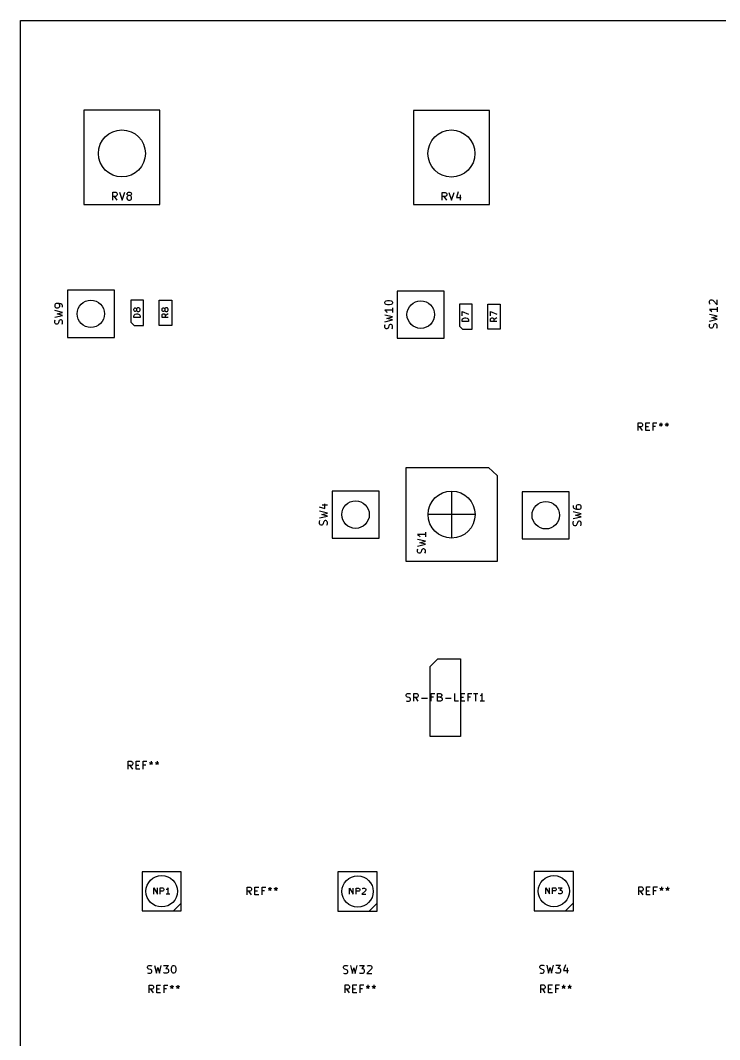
# Model space of a CAD drawing. Extents: x 0 to 360, y 0 to 260.
# Drawn here: x 0 to 89.2, y 130 to 260 of the extents above; entities that cross this region are included whole.
import ezdxf

# ---------------------------------------------------------------- set-up
doc = ezdxf.new("R2010")
doc.units = 0
doc.layers.add('BLACK', color=7, linetype='CONTINUOUS')

msp = doc.modelspace()

# ---------------------------------------------------------------- linework, layer by layer
at = {"layer": 'BLACK', "linetype": 'CONTINUOUS'}
for p, q in [((0, 0), (0, 260)), ((0, 260), (360, 260)), ((17.8, 248.53), (8.1, 248.53)), ((8.1, 248.53), (8.1, 236.53)), ((17.8, 236.53), (17.8, 248.53)), ((59.82, 248.52), (50.12, 248.52)), ((50.12, 248.52), (50.12, 236.52)), ((59.82, 236.52), (59.82, 248.52)), ((11.7833, 237.078), (11.7833, 238.078)), ((11.7833, 238.078), (12.1643, 238.078)), ((12.1643, 238.078), (12.2595, 238.03)), ((12.2595, 238.03), (12.3071, 237.982)), ((12.3071, 237.982), (12.3548, 237.887)), ((12.6405, 238.078), (12.9738, 237.078)), ((12.9738, 237.078), (13.3071, 238.078)), ((13.5929, 237.887), (13.6405, 237.982)), ((13.6405, 237.982), (13.6881, 238.03)), ((13.6881, 238.03), (13.7833, 238.078)), ((13.7833, 238.078), (13.9738, 238.078)), ((13.9738, 238.078), (14.069, 238.03)), ((14.069, 238.03), (14.1167, 237.982)), ((14.1167, 237.982), (14.1643, 237.887)), ((53.8033, 237.068), (53.8033, 238.068)), ((53.8033, 238.068), (54.1843, 238.068)), ((54.1843, 238.068), (54.2795, 238.02)), ((54.2795, 238.02), (54.3271, 237.972)), ((54.3271, 237.972), (54.3748, 237.877)), ((54.6605, 238.068), (54.9938, 237.068)), ((54.9938, 237.068), (55.3271, 238.068)), ((55.851, 238.115), (55.6129, 237.401)), ((12.1643, 237.554), (11.7833, 237.554)), ((12.3548, 237.078), (12.0214, 237.554)), ((12.2595, 237.601), (12.1643, 237.554)), ((12.3071, 237.649), (12.2595, 237.601)), ((12.3548, 237.744), (12.3071, 237.649)), ((12.3548, 237.887), (12.3548, 237.744)), ((13.5929, 237.84), (13.5929, 237.887)), ((13.6405, 237.744), (13.5929, 237.84)), ((13.6405, 237.554), (13.5929, 237.459)), ((13.5929, 237.459), (13.5929, 237.268)), ((13.5929, 237.268), (13.6405, 237.173)), ((13.6881, 237.697), (13.6405, 237.744)), ((13.6881, 237.601), (13.6405, 237.554)), ((13.6405, 237.173), (13.6881, 237.125)), ((13.7833, 237.649), (13.6881, 237.697)), ((13.7833, 237.649), (13.6881, 237.601)), ((13.6881, 237.125), (13.7833, 237.078)), ((13.9738, 237.649), (13.7833, 237.649)), ((13.7833, 237.078), (13.9738, 237.078)), ((14.069, 237.697), (13.9738, 237.649)), ((14.069, 237.601), (13.9738, 237.649)), ((13.9738, 237.078), (14.069, 237.125)), ((14.1167, 237.744), (14.069, 237.697)), ((14.1167, 237.554), (14.069, 237.601)), ((14.069, 237.125), (14.1167, 237.173)), ((14.1643, 237.84), (14.1167, 237.744)), ((14.1643, 237.459), (14.1167, 237.554)), ((14.1167, 237.173), (14.1643, 237.268)), ((14.1643, 237.887), (14.1643, 237.84)), ((14.1643, 237.268), (14.1643, 237.459)), ((54.1843, 237.544), (53.8033, 237.544)), ((54.3748, 237.068), (54.0414, 237.544)), ((54.2795, 237.591), (54.1843, 237.544)), ((54.3271, 237.639), (54.2795, 237.591)), ((54.3748, 237.734), (54.3271, 237.639)), ((54.3748, 237.877), (54.3748, 237.734)), ((55.6129, 237.401), (56.2319, 237.401)), ((56.089, 237.734), (56.089, 237.068)), ((8.1, 236.53), (17.8, 236.53)), ((50.12, 236.52), (59.82, 236.52)), ((5.99, 225.57), (5.99, 219.57)), ((11.99, 225.57), (5.99, 225.57)), ((11.99, 219.57), (11.99, 225.57)), ((54.06, 225.47), (48.06, 225.47)), ((48.06, 225.47), (48.06, 219.47)), ((54.06, 219.47), (54.06, 225.47)), ((4.44, 223.808), (4.3924, 223.713)), ((4.3924, 223.713), (4.3924, 223.522)), ((4.4876, 223.856), (4.44, 223.808)), ((4.5829, 223.903), (4.4876, 223.856)), ((4.9638, 223.903), (4.5829, 223.903)), ((4.9162, 223.856), (4.8209, 223.903)), ((4.9638, 223.808), (4.9162, 223.856)), ((5.1543, 223.856), (4.9638, 223.903)), ((5.0114, 223.713), (4.9638, 223.808)), ((5.0114, 223.522), (5.0114, 223.713)), ((5.2971, 223.76), (5.1543, 223.856)), ((5.3448, 223.713), (5.2971, 223.76)), ((5.3924, 223.618), (5.3448, 223.713)), ((5.3924, 223.427), (5.3924, 223.618)), ((14.1, 224.3), (14.1, 221.5)), ((15.7, 224.3), (14.1, 224.3)), ((15.7, 221.1), (15.7, 224.3)), ((17.7, 224.3), (19.3, 224.3)), ((17.7, 221.1), (17.7, 224.3)), ((19.3, 224.3), (19.3, 221.1)), ((46.4624, 224.041), (46.51, 224.137)), ((46.4624, 223.946), (46.4624, 224.041)), ((46.51, 223.851), (46.4624, 223.946)), ((46.51, 224.137), (46.5576, 224.184)), ((46.5576, 223.803), (46.51, 223.851)), ((46.5576, 224.184), (46.6529, 224.232)), ((46.6529, 223.756), (46.5576, 223.803)), ((46.6529, 224.232), (46.8433, 224.28)), ((46.8433, 223.708), (46.6529, 223.756)), ((46.8433, 224.28), (47.0814, 224.28)), ((47.0814, 223.708), (46.8433, 223.708)), ((47.0814, 224.28), (47.2719, 224.232)), ((47.2719, 223.756), (47.0814, 223.708)), ((47.2719, 224.232), (47.3671, 224.184)), ((47.3671, 223.803), (47.2719, 223.756)), ((47.3671, 224.184), (47.4148, 224.137)), ((47.4148, 223.851), (47.3671, 223.803)), ((47.4148, 224.137), (47.4624, 224.041)), ((47.4624, 223.946), (47.4148, 223.851)), ((47.4624, 224.041), (47.4624, 223.946)), ((56, 223.8), (56, 221)), ((57.6, 223.8), (56, 223.8)), ((57.6, 220.6), (57.6, 223.8)), ((59.6, 220.6), (59.6, 223.8)), ((59.6, 223.8), (61.2, 223.8)), ((61.2, 223.8), (61.2, 220.6)), ((87.8824, 224.169), (87.93, 224.264)), ((87.8824, 223.931), (87.8824, 224.169)), ((87.93, 223.836), (87.8824, 223.931)), ((87.93, 224.264), (87.9776, 224.312)), ((87.9776, 223.788), (87.93, 223.836)), ((87.9776, 224.312), (88.0729, 224.36)), ((88.0729, 224.36), (88.1681, 224.36)), ((88.1681, 224.36), (88.311, 224.312)), ((88.311, 224.312), (88.8824, 223.74)), ((88.8824, 223.74), (88.8824, 224.36)), ((4.3924, 223.522), (4.44, 223.427)), ((5.3924, 222.76), (4.3924, 222.999)), ((4.3924, 222.141), (5.3924, 222.38)), ((4.44, 223.427), (4.4876, 223.38)), ((4.4876, 223.38), (4.5829, 223.332)), ((4.5829, 223.332), (4.8209, 223.332)), ((4.6781, 222.57), (5.3924, 222.76)), ((5.3924, 222.38), (4.6781, 222.57)), ((4.8209, 223.332), (4.9162, 223.38)), ((4.9162, 223.38), (4.9638, 223.427)), ((4.9638, 223.427), (5.0114, 223.522)), ((14.4619, 223.176), (14.5, 223.252)), ((14.4619, 223.024), (14.4619, 223.176)), ((14.5, 222.948), (14.4619, 223.024)), ((14.4619, 222.3), (14.5, 222.414)), ((14.4619, 222.11), (14.4619, 222.3)), ((14.5, 223.252), (14.5381, 223.29)), ((14.5381, 222.91), (14.5, 222.948)), ((14.5, 222.414), (14.5762, 222.49)), ((14.5381, 223.29), (14.6143, 223.329)), ((14.6143, 222.871), (14.5381, 222.91)), ((14.5762, 222.49), (14.6524, 222.529)), ((14.6143, 223.329), (14.6524, 223.329)), ((14.6524, 222.871), (14.6143, 222.871)), ((14.6524, 223.329), (14.7286, 223.29)), ((14.7286, 222.91), (14.6524, 222.871)), ((14.6524, 222.529), (14.8048, 222.567)), ((14.7286, 223.29), (14.7667, 223.252)), ((14.7667, 222.948), (14.7286, 222.91)), ((14.7667, 223.252), (14.8048, 223.176)), ((14.8048, 223.024), (14.7667, 222.948)), ((14.8429, 223.252), (14.8048, 223.176)), ((14.8048, 223.176), (14.8048, 223.024)), ((14.8048, 223.024), (14.8429, 222.948)), ((14.8048, 222.567), (14.919, 222.567)), ((14.881, 223.29), (14.8429, 223.252)), ((14.8429, 222.948), (14.881, 222.91)), ((14.9571, 223.329), (14.881, 223.29)), ((14.881, 222.91), (14.9571, 222.871)), ((14.919, 222.567), (15.0714, 222.529)), ((15.1095, 223.329), (14.9571, 223.329)), ((14.9571, 222.871), (15.1095, 222.871)), ((15.0714, 222.529), (15.1476, 222.49)), ((15.1857, 223.29), (15.1095, 223.329)), ((15.1095, 222.871), (15.1857, 222.91)), ((15.1476, 222.49), (15.2238, 222.414)), ((15.2238, 223.252), (15.1857, 223.29)), ((15.1857, 222.91), (15.2238, 222.948)), ((15.2619, 223.176), (15.2238, 223.252)), ((15.2238, 222.948), (15.2619, 223.024)), ((15.2238, 222.414), (15.2619, 222.3)), ((15.2619, 223.024), (15.2619, 223.176)), ((15.2619, 222.3), (15.2619, 222.11)), ((18.0619, 223.176), (18.1, 223.252)), ((18.0619, 223.024), (18.0619, 223.176)), ((18.1, 222.948), (18.0619, 223.024)), ((18.0619, 222.414), (18.1, 222.49)), ((18.0619, 222.11), (18.0619, 222.414)), ((18.1, 223.252), (18.1381, 223.29)), ((18.1381, 222.91), (18.1, 222.948)), ((18.1, 222.49), (18.1381, 222.529)), ((18.1381, 223.29), (18.2143, 223.329)), ((18.2143, 222.871), (18.1381, 222.91)), ((18.1381, 222.529), (18.2143, 222.567)), ((18.2143, 223.329), (18.2524, 223.329)), ((18.2524, 222.871), (18.2143, 222.871)), ((18.2143, 222.567), (18.3286, 222.567)), ((18.2524, 223.329), (18.3286, 223.29)), ((18.3286, 222.91), (18.2524, 222.871)), ((18.3286, 223.29), (18.3667, 223.252)), ((18.3667, 222.948), (18.3286, 222.91)), ((18.3286, 222.567), (18.4048, 222.529)), ((18.3667, 223.252), (18.4048, 223.176)), ((18.4048, 223.024), (18.3667, 222.948)), ((18.4429, 223.252), (18.4048, 223.176)), ((18.4048, 223.176), (18.4048, 223.024)), ((18.4048, 223.024), (18.4429, 222.948)), ((18.4048, 222.529), (18.4429, 222.49)), ((18.481, 223.29), (18.4429, 223.252)), ((18.4429, 222.948), (18.481, 222.91)), ((18.4429, 222.49), (18.481, 222.414)), ((18.5571, 223.329), (18.481, 223.29)), ((18.481, 222.91), (18.5571, 222.871)), ((18.8619, 222.567), (18.481, 222.3)), ((18.481, 222.414), (18.481, 222.11)), ((18.7095, 223.329), (18.5571, 223.329)), ((18.5571, 222.871), (18.7095, 222.871)), ((18.7857, 223.29), (18.7095, 223.329)), ((18.7095, 222.871), (18.7857, 222.91)), ((18.8238, 223.252), (18.7857, 223.29)), ((18.7857, 222.91), (18.8238, 222.948)), ((18.8619, 223.176), (18.8238, 223.252)), ((18.8238, 222.948), (18.8619, 223.024)), ((18.8619, 223.024), (18.8619, 223.176)), ((47.4624, 223.041), (46.4624, 223.041)), ((46.4624, 223.041), (46.6052, 222.946)), ((47.4624, 222.184), (46.4624, 222.422)), ((46.6052, 222.946), (46.7005, 222.851)), ((46.7005, 222.851), (46.7481, 222.756)), ((47.4624, 223.327), (47.4624, 222.756)), ((56.3619, 222.333), (56.3619, 222.867)), ((56.3619, 222.867), (57.1619, 222.524)), ((59.9619, 222.333), (59.9619, 222.867)), ((59.9619, 222.867), (60.7619, 222.524)), ((88.8824, 223.121), (87.8824, 223.121)), ((87.8824, 223.121), (88.0252, 223.026)), ((88.8824, 222.264), (87.8824, 222.502)), ((88.0252, 223.026), (88.1205, 222.931)), ((88.1205, 222.931), (88.1681, 222.836)), ((88.8824, 223.407), (88.8824, 222.836)), ((4.3924, 221.665), (4.44, 221.808)), ((4.3924, 221.427), (4.3924, 221.665)), ((4.44, 221.332), (4.3924, 221.427)), ((4.4876, 221.284), (4.44, 221.332)), ((4.5829, 221.237), (4.4876, 221.284)), ((4.6781, 221.237), (4.5829, 221.237)), ((4.7733, 221.284), (4.6781, 221.237)), ((4.8209, 221.332), (4.7733, 221.284)), ((4.8686, 221.427), (4.8209, 221.332)), ((4.9162, 221.618), (4.8686, 221.427)), ((4.9638, 221.713), (4.9162, 221.618)), ((5.0114, 221.76), (4.9638, 221.713)), ((5.1067, 221.808), (5.0114, 221.76)), ((5.2019, 221.808), (5.1067, 221.808)), ((5.2971, 221.76), (5.2019, 221.808)), ((5.3448, 221.713), (5.2971, 221.76)), ((5.3924, 221.618), (5.3448, 221.713)), ((5.3448, 221.237), (5.3924, 221.38)), ((5.3924, 221.38), (5.3924, 221.618)), ((14.1, 221.5), (14.5, 221.1)), ((15.2619, 222.11), (14.4619, 222.11)), ((14.5, 221.1), (15.7, 221.1)), ((19.3, 221.1), (17.7, 221.1)), ((18.8619, 222.11), (18.0619, 222.11)), ((46.4624, 221.565), (47.4624, 221.803)), ((46.4624, 221.089), (46.51, 221.232)), ((46.4624, 220.851), (46.4624, 221.089)), ((46.7481, 221.994), (47.4624, 222.184)), ((47.4624, 221.803), (46.7481, 221.994)), ((46.9862, 221.041), (46.9386, 220.851)), ((47.0338, 221.137), (46.9862, 221.041)), ((47.0814, 221.184), (47.0338, 221.137)), ((47.1767, 221.232), (47.0814, 221.184)), ((47.2719, 221.232), (47.1767, 221.232)), ((47.3671, 221.184), (47.2719, 221.232)), ((47.4148, 221.137), (47.3671, 221.184)), ((47.4624, 221.041), (47.4148, 221.137)), ((47.4624, 220.803), (47.4624, 221.041)), ((56, 221), (56.4, 220.6)), ((56.3619, 221.8), (56.4, 221.914)), ((56.3619, 221.61), (56.3619, 221.8)), ((57.1619, 221.61), (56.3619, 221.61)), ((56.4, 221.914), (56.4762, 221.99)), ((56.4762, 221.99), (56.5524, 222.029)), ((56.5524, 222.029), (56.7048, 222.067)), ((56.7048, 222.067), (56.819, 222.067)), ((56.819, 222.067), (56.9714, 222.029)), ((56.9714, 222.029), (57.0476, 221.99)), ((57.0476, 221.99), (57.1238, 221.914)), ((57.1238, 221.914), (57.1619, 221.8)), ((57.1619, 221.8), (57.1619, 221.61)), ((59.9619, 221.914), (60, 221.99)), ((59.9619, 221.61), (59.9619, 221.914)), ((60.7619, 221.61), (59.9619, 221.61)), ((60, 221.99), (60.0381, 222.029)), ((60.0381, 222.029), (60.1143, 222.067)), ((60.1143, 222.067), (60.2286, 222.067)), ((60.2286, 222.067), (60.3048, 222.029)), ((60.3048, 222.029), (60.3429, 221.99)), ((60.3429, 221.99), (60.381, 221.914)), ((60.7619, 222.067), (60.381, 221.8)), ((60.381, 221.914), (60.381, 221.61)), ((87.8824, 221.645), (88.8824, 221.883)), ((87.8824, 221.169), (87.93, 221.312)), ((87.8824, 220.931), (87.8824, 221.169)), ((88.1681, 222.074), (88.8824, 222.264)), ((88.8824, 221.883), (88.1681, 222.074)), ((88.4062, 221.121), (88.3586, 220.931)), ((88.4538, 221.217), (88.4062, 221.121)), ((88.5014, 221.264), (88.4538, 221.217)), ((88.5967, 221.312), (88.5014, 221.264)), ((88.6919, 221.312), (88.5967, 221.312)), ((88.7871, 221.264), (88.6919, 221.312)), ((88.8348, 221.217), (88.7871, 221.264)), ((88.8824, 221.121), (88.8348, 221.217)), ((88.8824, 220.883), (88.8824, 221.121)), ((46.51, 220.756), (46.4624, 220.851)), ((46.5576, 220.708), (46.51, 220.756)), ((46.6529, 220.66), (46.5576, 220.708)), ((46.7481, 220.66), (46.6529, 220.66)), ((46.8433, 220.708), (46.7481, 220.66)), ((46.891, 220.756), (46.8433, 220.708)), ((46.9386, 220.851), (46.891, 220.756)), ((47.4148, 220.66), (47.4624, 220.803)), ((56.4, 220.6), (57.6, 220.6)), ((61.2, 220.6), (59.6, 220.6)), ((87.93, 220.836), (87.8824, 220.931)), ((87.9776, 220.788), (87.93, 220.836)), ((88.0729, 220.74), (87.9776, 220.788)), ((88.1681, 220.74), (88.0729, 220.74)), ((88.2633, 220.788), (88.1681, 220.74)), ((88.311, 220.836), (88.2633, 220.788)), ((88.3586, 220.931), (88.311, 220.836)), ((88.8348, 220.74), (88.8824, 220.883)), ((5.99, 219.57), (11.99, 219.57)), ((48.06, 219.47), (54.06, 219.47)), ((78.7852, 207.678), (78.7852, 208.678)), ((78.7852, 208.678), (79.1662, 208.678)), ((79.1662, 208.154), (78.7852, 208.154)), ((79.3567, 207.678), (79.0233, 208.154)), ((79.1662, 208.678), (79.2614, 208.63)), ((79.2614, 208.201), (79.1662, 208.154)), ((79.2614, 208.63), (79.309, 208.582)), ((79.309, 208.249), (79.2614, 208.201)), ((79.309, 208.582), (79.3567, 208.487)), ((79.3567, 208.344), (79.309, 208.249)), ((79.3567, 208.487), (79.3567, 208.344)), ((79.7852, 207.678), (79.7852, 208.678)), ((79.7852, 208.678), (80.2614, 208.678)), ((79.7852, 208.201), (80.1186, 208.201)), ((80.69, 207.678), (80.69, 208.678)), ((80.69, 208.678), (81.1662, 208.678)), ((81.0233, 208.201), (80.69, 208.201)), ((81.4519, 208.535), (81.69, 208.44)), ((81.5471, 208.249), (81.69, 208.44)), ((81.69, 208.678), (81.69, 208.44)), ((81.69, 208.44), (81.9281, 208.535)), ((81.69, 208.44), (81.8329, 208.249)), ((82.2138, 208.535), (82.4519, 208.44)), ((82.309, 208.249), (82.4519, 208.44)), ((82.4519, 208.678), (82.4519, 208.44)), ((82.4519, 208.44), (82.69, 208.535)), ((82.4519, 208.44), (82.5948, 208.249)), ((80.2614, 207.678), (79.7852, 207.678)), ((49.2, 202.97), (59.7, 202.97)), ((49.2, 190.97), (49.2, 202.97)), ((59.7, 202.97), (60.8, 201.97)), ((60.8, 201.97), (60.8, 190.97)), ((45.75, 199.96), (39.75, 199.96)), ((39.75, 199.96), (39.75, 193.96)), ((45.75, 193.96), (45.75, 199.96)), ((55, 199.97), (55, 193.97)), ((70.01, 199.88), (64.01, 199.88)), ((64.01, 199.88), (64.01, 193.88)), ((70.01, 193.88), (70.01, 199.88)), ((38.1048, 197.96), (38.819, 197.722)), ((38.4857, 198.198), (39.1524, 198.198)), ((38.819, 197.722), (38.819, 198.341)), ((70.5124, 198.118), (70.5124, 197.928)), ((70.5124, 197.928), (70.56, 197.832)), ((70.56, 197.832), (70.6076, 197.785)), ((70.6076, 197.785), (70.7505, 197.69)), ((70.7505, 197.69), (70.941, 197.642)), ((70.941, 198.118), (70.8933, 198.023)), ((70.8933, 198.023), (70.8933, 197.832)), ((70.8933, 197.832), (70.941, 197.737)), ((70.9886, 198.166), (70.941, 198.118)), ((70.941, 197.737), (70.9886, 197.69)), ((70.941, 197.642), (71.3219, 197.642)), ((71.0838, 198.213), (70.9886, 198.166)), ((70.9886, 197.69), (71.0838, 197.642)), ((71.3219, 198.213), (71.0838, 198.213)), ((71.4171, 198.166), (71.3219, 198.213)), ((71.3219, 197.642), (71.4171, 197.69)), ((71.4648, 198.118), (71.4171, 198.166)), ((71.4171, 197.69), (71.4648, 197.737)), ((71.5124, 198.023), (71.4648, 198.118)), ((71.4648, 197.737), (71.5124, 197.832)), ((71.5124, 197.832), (71.5124, 198.023)), ((39.1524, 197.15), (38.1524, 197.389)), ((38.1524, 196.531), (39.1524, 196.77)), ((38.4381, 196.96), (39.1524, 197.15)), ((39.1524, 196.77), (38.4381, 196.96)), ((58, 196.97), (52, 196.97)), ((71.5124, 197.07), (70.5124, 197.309)), ((70.5124, 196.451), (71.5124, 196.69)), ((70.7981, 196.88), (71.5124, 197.07)), ((71.5124, 196.69), (70.7981, 196.88)), ((38.1524, 196.055), (38.2, 196.198)), ((38.1524, 195.817), (38.1524, 196.055)), ((38.2, 195.722), (38.1524, 195.817)), ((38.2476, 195.674), (38.2, 195.722)), ((38.3429, 195.627), (38.2476, 195.674)), ((38.4381, 195.627), (38.3429, 195.627)), ((38.5333, 195.674), (38.4381, 195.627)), ((38.581, 195.722), (38.5333, 195.674)), ((38.6286, 195.817), (38.581, 195.722)), ((38.6762, 196.008), (38.6286, 195.817)), ((38.7238, 196.103), (38.6762, 196.008)), ((38.7714, 196.15), (38.7238, 196.103)), ((38.8667, 196.198), (38.7714, 196.15)), ((38.9619, 196.198), (38.8667, 196.198)), ((39.0571, 196.15), (38.9619, 196.198)), ((39.1048, 196.103), (39.0571, 196.15)), ((39.1524, 196.008), (39.1048, 196.103)), ((39.1048, 195.627), (39.1524, 195.77)), ((39.1524, 195.77), (39.1524, 196.008)), ((70.5124, 195.975), (70.56, 196.118)), ((70.5124, 195.737), (70.5124, 195.975)), ((70.56, 195.642), (70.5124, 195.737)), ((70.6076, 195.594), (70.56, 195.642)), ((70.7029, 195.547), (70.6076, 195.594)), ((70.7981, 195.547), (70.7029, 195.547)), ((70.8933, 195.594), (70.7981, 195.547)), ((70.941, 195.642), (70.8933, 195.594)), ((70.9886, 195.737), (70.941, 195.642)), ((71.0362, 195.928), (70.9886, 195.737)), ((71.0838, 196.023), (71.0362, 195.928)), ((71.1314, 196.07), (71.0838, 196.023)), ((71.2267, 196.118), (71.1314, 196.07)), ((71.3219, 196.118), (71.2267, 196.118)), ((71.4171, 196.07), (71.3219, 196.118)), ((71.4648, 196.023), (71.4171, 196.07)), ((71.5124, 195.928), (71.4648, 196.023)), ((71.4648, 195.547), (71.5124, 195.69)), ((71.5124, 195.69), (71.5124, 195.928)), ((39.75, 193.96), (45.75, 193.96)), ((51.6524, 194.418), (50.6524, 194.418)), ((50.6524, 194.418), (50.7952, 194.322)), ((51.6524, 193.56), (50.6524, 193.799)), ((50.7952, 194.322), (50.8905, 194.227)), ((50.8905, 194.227), (50.9381, 194.132)), ((51.6524, 194.703), (51.6524, 194.132)), ((64.01, 193.88), (70.01, 193.88)), ((50.6524, 192.941), (51.6524, 193.18)), ((50.6524, 192.465), (50.7, 192.608)), ((50.6524, 192.227), (50.6524, 192.465)), ((50.9381, 193.37), (51.6524, 193.56)), ((51.6524, 193.18), (50.9381, 193.37)), ((51.1762, 192.418), (51.1286, 192.227)), ((51.2238, 192.513), (51.1762, 192.418)), ((51.2714, 192.56), (51.2238, 192.513)), ((51.3667, 192.608), (51.2714, 192.56)), ((51.4619, 192.608), (51.3667, 192.608)), ((51.5571, 192.56), (51.4619, 192.608)), ((51.6048, 192.513), (51.5571, 192.56)), ((51.6524, 192.418), (51.6048, 192.513)), ((51.6524, 192.18), (51.6524, 192.418)), ((50.7, 192.132), (50.6524, 192.227)), ((50.7476, 192.084), (50.7, 192.132)), ((50.8429, 192.037), (50.7476, 192.084)), ((50.9381, 192.037), (50.8429, 192.037)), ((51.0333, 192.084), (50.9381, 192.037)), ((51.081, 192.132), (51.0333, 192.084)), ((51.1286, 192.227), (51.081, 192.132)), ((51.6048, 192.037), (51.6524, 192.18)), ((60.8, 190.97), (49.2, 190.97)), ((52.25, 177.575), (53.225, 178.55)), ((53.225, 178.55), (56.15, 178.55)), ((56.15, 178.55), (56.15, 168.65)), ((52.25, 168.65), (52.25, 177.575)), ((49.2067, 173.95), (49.2533, 174.043)), ((49.2067, 173.857), (49.2067, 173.95)), ((49.2533, 173.763), (49.2067, 173.857)), ((49.2067, 173.203), (49.3467, 173.157)), ((49.2533, 174.043), (49.3, 174.09)), ((49.3, 173.717), (49.2533, 173.763)), ((49.3, 174.09), (49.3933, 174.137)), ((49.3933, 173.67), (49.3, 173.717)), ((49.3467, 173.157), (49.58, 173.157)), ((49.3933, 174.137), (49.6267, 174.137)), ((49.58, 173.623), (49.3933, 173.67)), ((49.6733, 173.577), (49.58, 173.623)), ((49.58, 173.157), (49.6733, 173.203)), ((49.6267, 174.137), (49.7667, 174.09)), ((49.72, 173.53), (49.6733, 173.577)), ((49.6733, 173.203), (49.72, 173.25)), ((49.7667, 173.437), (49.72, 173.53)), ((49.72, 173.25), (49.7667, 173.343)), ((49.7667, 173.343), (49.7667, 173.437)), ((50.1867, 173.157), (50.1867, 174.137)), ((50.1867, 174.137), (50.56, 174.137)), ((50.56, 173.623), (50.1867, 173.623)), ((50.7467, 173.157), (50.42, 173.623)), ((50.56, 174.137), (50.6533, 174.09)), ((50.6533, 173.67), (50.56, 173.623)), ((50.6533, 174.09), (50.7, 174.043)), ((50.7, 173.717), (50.6533, 173.67)), ((50.7, 174.043), (50.7467, 173.95)), ((50.7467, 173.81), (50.7, 173.717)), ((50.7467, 173.95), (50.7467, 173.81)), ((51.1667, 173.53), (51.9133, 173.53)), ((52.38, 173.157), (52.38, 174.137)), ((52.38, 174.137), (52.8467, 174.137)), ((52.7067, 173.67), (52.38, 173.67)), ((53.22, 173.157), (53.22, 174.137)), ((53.22, 174.137), (53.5467, 174.137)), ((53.5467, 173.67), (53.22, 173.67)), ((53.5933, 173.157), (53.22, 173.157)), ((53.5467, 174.137), (53.64, 174.09)), ((53.64, 173.717), (53.5467, 173.67)), ((53.5467, 173.67), (53.6867, 173.623)), ((53.6867, 173.203), (53.5933, 173.157)), ((53.64, 174.09), (53.6867, 174.043)), ((53.6867, 173.763), (53.64, 173.717)), ((53.6867, 174.043), (53.7333, 173.95)), ((53.7333, 173.857), (53.6867, 173.763)), ((53.6867, 173.623), (53.7333, 173.577)), ((53.7333, 173.25), (53.6867, 173.203)), ((53.7333, 173.95), (53.7333, 173.857)), ((53.7333, 173.577), (53.78, 173.483)), ((53.78, 173.343), (53.7333, 173.25)), ((53.78, 173.483), (53.78, 173.343)), ((54.2, 173.53), (54.9467, 173.53)), ((55.4133, 173.157), (55.4133, 174.137)), ((55.88, 173.157), (55.4133, 173.157)), ((56.2067, 173.157), (56.2067, 174.137)), ((56.2067, 174.137), (56.6733, 174.137)), ((56.2067, 173.67), (56.5333, 173.67)), ((56.6733, 173.157), (56.2067, 173.157)), ((57.0933, 173.157), (57.0933, 174.137)), ((57.0933, 174.137), (57.56, 174.137)), ((57.42, 173.67), (57.0933, 173.67)), ((57.7933, 174.137), (58.3533, 174.137)), ((58.0733, 173.157), (58.0733, 174.137)), ((58.7267, 173.903), (58.6333, 173.857)), ((59.1933, 173.157), (58.6333, 173.157)), ((58.82, 173.997), (58.7267, 173.903)), ((58.9133, 174.137), (58.82, 173.997)), ((58.9133, 173.157), (58.9133, 174.137)), ((56.15, 168.65), (52.25, 168.65)), ((13.7612, 164.498), (13.7612, 165.498)), ((13.7612, 165.498), (14.1422, 165.498)), ((14.1422, 165.498), (14.2374, 165.45)), ((14.2374, 165.45), (14.285, 165.402)), ((14.285, 165.402), (14.3327, 165.307)), ((14.3327, 165.164), (14.285, 165.069)), ((14.3327, 165.307), (14.3327, 165.164)), ((14.7612, 164.498), (14.7612, 165.498)), ((14.7612, 165.498), (15.2374, 165.498)), ((15.666, 164.498), (15.666, 165.498)), ((15.666, 165.498), (16.1422, 165.498)), ((16.4279, 165.355), (16.666, 165.26)), ((16.5231, 165.069), (16.666, 165.26)), ((16.666, 165.498), (16.666, 165.26)), ((16.666, 165.26), (16.9041, 165.355)), ((16.666, 165.26), (16.8089, 165.069)), ((17.1898, 165.355), (17.4279, 165.26)), ((17.285, 165.069), (17.4279, 165.26)), ((17.4279, 165.498), (17.4279, 165.26)), ((17.4279, 165.26), (17.666, 165.355)), ((17.4279, 165.26), (17.5708, 165.069)), ((14.1422, 164.974), (13.7612, 164.974)), ((14.3327, 164.498), (13.9993, 164.974)), ((14.2374, 165.021), (14.1422, 164.974)), ((14.285, 165.069), (14.2374, 165.021)), ((14.7612, 165.021), (15.0946, 165.021)), ((15.2374, 164.498), (14.7612, 164.498)), ((15.9993, 165.021), (15.666, 165.021)), ((20.52, 151.42), (15.52, 151.42)), ((15.52, 151.42), (15.52, 146.42)), ((20.52, 146.42), (20.52, 151.42)), ((40.505, 151.395), (40.505, 146.395)), ((45.505, 151.395), (40.505, 151.395)), ((45.505, 146.395), (45.505, 151.395)), ((70.54, 151.44), (65.54, 151.44)), ((65.54, 151.44), (65.54, 146.44)), ((70.54, 146.44), (70.54, 151.44)), ((17.0105, 148.558), (17.0105, 149.358)), ((17.0105, 149.358), (17.4676, 148.558)), ((17.4676, 148.558), (17.4676, 149.358)), ((17.8486, 148.558), (17.8486, 149.358)), ((17.8486, 149.358), (18.1533, 149.358)), ((18.1533, 148.939), (17.8486, 148.939)), ((18.1533, 149.358), (18.2295, 149.32)), ((18.2295, 148.977), (18.1533, 148.939)), ((18.2295, 149.32), (18.2676, 149.282)), ((18.2676, 149.015), (18.2295, 148.977)), ((18.2676, 149.282), (18.3057, 149.206)), ((18.3057, 149.091), (18.2676, 149.015)), ((18.3057, 149.206), (18.3057, 149.091)), ((18.6867, 149.168), (18.6105, 149.13)), ((19.0676, 148.558), (18.6105, 148.558)), ((18.7629, 149.244), (18.6867, 149.168)), ((18.839, 149.358), (18.7629, 149.244)), ((18.839, 148.558), (18.839, 149.358)), ((28.9152, 148.458), (28.9152, 149.458)), ((28.9152, 149.458), (29.2962, 149.458)), ((29.2962, 148.934), (28.9152, 148.934)), ((29.4867, 148.458), (29.1533, 148.934)), ((29.2962, 149.458), (29.3914, 149.41)), ((29.3914, 148.981), (29.2962, 148.934)), ((29.3914, 149.41), (29.439, 149.362)), ((29.439, 149.029), (29.3914, 148.981)), ((29.439, 149.362), (29.4867, 149.267)), ((29.4867, 149.124), (29.439, 149.029)), ((29.4867, 149.267), (29.4867, 149.124)), ((29.9152, 148.458), (29.9152, 149.458)), ((29.9152, 149.458), (30.3914, 149.458)), ((29.9152, 148.981), (30.2486, 148.981)), ((30.3914, 148.458), (29.9152, 148.458)), ((30.82, 148.458), (30.82, 149.458)), ((30.82, 149.458), (31.2962, 149.458)), ((31.1533, 148.981), (30.82, 148.981)), ((31.5819, 149.315), (31.82, 149.22)), ((31.6771, 149.029), (31.82, 149.22)), ((31.82, 149.458), (31.82, 149.22)), ((31.82, 149.22), (32.0581, 149.315)), ((31.82, 149.22), (31.9629, 149.029)), ((32.3438, 149.315), (32.5819, 149.22)), ((32.439, 149.029), (32.5819, 149.22)), ((32.5819, 149.458), (32.5819, 149.22)), ((32.5819, 149.22), (32.82, 149.315)), ((32.5819, 149.22), (32.7248, 149.029)), ((41.9955, 148.533), (41.9955, 149.333)), ((41.9955, 149.333), (42.4526, 148.533)), ((42.4526, 148.533), (42.4526, 149.333)), ((42.8336, 148.533), (42.8336, 149.333)), ((42.8336, 149.333), (43.1383, 149.333)), ((43.1383, 148.914), (42.8336, 148.914)), ((43.1383, 149.333), (43.2145, 149.295)), ((43.2145, 148.952), (43.1383, 148.914)), ((43.2145, 149.295), (43.2526, 149.257)), ((43.2526, 148.99), (43.2145, 148.952)), ((43.2526, 149.257), (43.2907, 149.181)), ((43.2907, 149.067), (43.2526, 148.99)), ((43.2907, 149.181), (43.2907, 149.067)), ((44.0145, 148.99), (43.5574, 148.533)), ((43.5574, 148.533), (44.0526, 148.533)), ((43.5955, 149.257), (43.6336, 149.295)), ((43.6336, 149.295), (43.7098, 149.333)), ((43.7098, 149.333), (43.9002, 149.333)), ((43.9002, 149.333), (43.9764, 149.295)), ((43.9764, 149.295), (44.0145, 149.257)), ((44.0145, 149.257), (44.0526, 149.181)), ((44.0526, 149.105), (44.0145, 148.99)), ((44.0526, 149.181), (44.0526, 149.105)), ((67.0305, 148.578), (67.0305, 149.378)), ((67.0305, 149.378), (67.4876, 148.578)), ((67.4876, 148.578), (67.4876, 149.378)), ((67.8686, 148.578), (67.8686, 149.378)), ((67.8686, 149.378), (68.1733, 149.378)), ((68.1733, 148.959), (67.8686, 148.959)), ((68.1733, 149.378), (68.2495, 149.34)), ((68.2495, 148.997), (68.1733, 148.959)), ((68.2495, 149.34), (68.2876, 149.302)), ((68.2876, 149.035), (68.2495, 148.997)), ((68.2876, 149.302), (68.3257, 149.226)), ((68.3257, 149.111), (68.2876, 149.035)), ((68.3257, 149.226), (68.3257, 149.111)), ((68.5924, 149.378), (69.0876, 149.378)), ((68.6305, 148.616), (68.5924, 148.654)), ((68.7067, 148.578), (68.6305, 148.616)), ((68.9352, 148.578), (68.7067, 148.578)), ((69.0876, 149.378), (68.821, 149.073)), ((68.821, 149.073), (68.9352, 149.073)), ((68.9352, 149.073), (69.0114, 149.035)), ((69.0114, 148.616), (68.9352, 148.578)), ((69.0114, 149.035), (69.0495, 148.997)), ((69.0495, 148.654), (69.0114, 148.616)), ((69.0495, 148.997), (69.0876, 148.921)), ((69.0876, 148.73), (69.0495, 148.654)), ((69.0876, 148.921), (69.0876, 148.73)), ((78.8652, 148.468), (78.8652, 149.468)), ((78.8652, 149.468), (79.2462, 149.468)), ((79.2462, 148.944), (78.8652, 148.944)), ((79.4367, 148.468), (79.1033, 148.944)), ((79.2462, 149.468), (79.3414, 149.42)), ((79.3414, 148.991), (79.2462, 148.944)), ((79.3414, 149.42), (79.389, 149.372)), ((79.389, 149.039), (79.3414, 148.991)), ((79.389, 149.372), (79.4367, 149.277)), ((79.4367, 149.134), (79.389, 149.039)), ((79.4367, 149.277), (79.4367, 149.134)), ((79.8652, 148.468), (79.8652, 149.468)), ((79.8652, 149.468), (80.3414, 149.468)), ((79.8652, 148.991), (80.1986, 148.991)), ((80.3414, 148.468), (79.8652, 148.468)), ((80.77, 148.468), (80.77, 149.468)), ((80.77, 149.468), (81.2462, 149.468)), ((81.1033, 148.991), (80.77, 148.991)), ((81.5319, 149.325), (81.77, 149.23)), ((81.6271, 149.039), (81.77, 149.23)), ((81.77, 149.468), (81.77, 149.23)), ((81.77, 149.23), (82.0081, 149.325)), ((81.77, 149.23), (81.9129, 149.039)), ((82.2938, 149.325), (82.5319, 149.23)), ((82.389, 149.039), (82.5319, 149.23)), ((82.5319, 149.468), (82.5319, 149.23)), ((82.5319, 149.23), (82.77, 149.325)), ((82.5319, 149.23), (82.6748, 149.039)), ((20.52, 147.42), (19.52, 146.42)), ((45.505, 147.395), (44.505, 146.395)), ((70.54, 147.44), (69.54, 146.44)), ((15.52, 146.42), (20.52, 146.42)), ((40.505, 146.395), (45.505, 146.395)), ((65.54, 146.44), (70.54, 146.44)), ((16.2105, 139.277), (16.2581, 139.372)), ((16.2105, 139.182), (16.2105, 139.277)), ((16.2581, 139.087), (16.2105, 139.182)), ((16.2581, 139.372), (16.3057, 139.42)), ((16.3057, 139.42), (16.401, 139.468)), ((16.401, 139.468), (16.639, 139.468)), ((16.639, 139.468), (16.7819, 139.42)), ((17.1152, 139.468), (17.3533, 138.468)), ((17.3533, 138.468), (17.5438, 139.182)), ((17.5438, 139.182), (17.7343, 138.468)), ((17.7343, 138.468), (17.9724, 139.468)), ((18.2581, 139.468), (18.8771, 139.468)), ((18.8771, 139.468), (18.5438, 139.087)), ((19.2581, 139.087), (19.3057, 139.277)), ((19.3057, 139.277), (19.3533, 139.372)), ((19.3533, 139.372), (19.401, 139.42)), ((19.401, 139.42), (19.4962, 139.468)), ((19.4962, 139.468), (19.5914, 139.468)), ((19.5914, 139.468), (19.6867, 139.42)), ((19.6867, 139.42), (19.7343, 139.372)), ((19.7343, 139.372), (19.7819, 139.277)), ((19.7819, 139.277), (19.8295, 139.087)), ((41.1955, 139.252), (41.2431, 139.347)), ((41.1955, 139.157), (41.1955, 139.252)), ((41.2431, 139.062), (41.1955, 139.157)), ((41.2431, 139.347), (41.2907, 139.395)), ((41.2907, 139.395), (41.386, 139.443)), ((41.386, 139.443), (41.624, 139.443)), ((41.624, 139.443), (41.7669, 139.395)), ((42.1002, 139.443), (42.3383, 138.443)), ((42.3383, 138.443), (42.5288, 139.157)), ((42.5288, 139.157), (42.7193, 138.443)), ((42.7193, 138.443), (42.9574, 139.443)), ((43.2431, 139.443), (43.8621, 139.443)), ((43.8621, 139.443), (43.5288, 139.062)), ((44.2431, 139.347), (44.2907, 139.395)), ((44.2907, 139.395), (44.386, 139.443)), ((44.386, 139.443), (44.624, 139.443)), ((44.624, 139.443), (44.7193, 139.395)), ((44.7193, 139.395), (44.7669, 139.347)), ((44.7669, 139.347), (44.8145, 139.252)), ((44.8145, 139.157), (44.7669, 139.014)), ((44.8145, 139.252), (44.8145, 139.157)), ((66.2305, 139.297), (66.2781, 139.392)), ((66.2305, 139.202), (66.2305, 139.297)), ((66.2781, 139.107), (66.2305, 139.202)), ((66.2781, 139.392), (66.3257, 139.44)), ((66.3257, 139.059), (66.2781, 139.107)), ((66.3257, 139.44), (66.421, 139.488)), ((66.421, 139.488), (66.659, 139.488)), ((66.659, 139.488), (66.8019, 139.44)), ((67.1352, 139.488), (67.3733, 138.488)), ((67.3733, 138.488), (67.5638, 139.202)), ((67.5638, 139.202), (67.7543, 138.488)), ((67.7543, 138.488), (67.9924, 139.488)), ((68.2781, 139.488), (68.8971, 139.488)), ((68.8971, 139.488), (68.5638, 139.107)), ((68.5638, 139.107), (68.7067, 139.107)), ((68.7067, 139.107), (68.8019, 139.059)), ((69.5162, 139.535), (69.2781, 138.821)), ((69.7543, 139.154), (69.7543, 138.488)), ((16.2105, 138.515), (16.3533, 138.468)), ((16.3057, 139.039), (16.2581, 139.087)), ((16.401, 138.991), (16.3057, 139.039)), ((16.3533, 138.468), (16.5914, 138.468)), ((16.5914, 138.944), (16.401, 138.991)), ((16.6867, 138.896), (16.5914, 138.944)), ((16.5914, 138.468), (16.6867, 138.515)), ((16.7343, 138.849), (16.6867, 138.896)), ((16.6867, 138.515), (16.7343, 138.563)), ((16.7819, 138.753), (16.7343, 138.849)), ((16.7343, 138.563), (16.7819, 138.658)), ((16.7819, 138.658), (16.7819, 138.753)), ((18.3057, 138.515), (18.2581, 138.563)), ((18.401, 138.468), (18.3057, 138.515)), ((18.6867, 138.468), (18.401, 138.468)), ((18.5438, 139.087), (18.6867, 139.087)), ((18.6867, 139.087), (18.7819, 139.039)), ((18.7819, 138.515), (18.6867, 138.468)), ((18.7819, 139.039), (18.8295, 138.991)), ((18.8295, 138.563), (18.7819, 138.515)), ((18.8295, 138.991), (18.8771, 138.896)), ((18.8771, 138.658), (18.8295, 138.563)), ((18.8771, 138.896), (18.8771, 138.658)), ((19.2581, 138.849), (19.2581, 139.087)), ((19.3057, 138.658), (19.2581, 138.849)), ((19.3533, 138.563), (19.3057, 138.658)), ((19.401, 138.515), (19.3533, 138.563)), ((19.4962, 138.468), (19.401, 138.515)), ((19.5914, 138.468), (19.4962, 138.468)), ((19.6867, 138.515), (19.5914, 138.468)), ((19.7343, 138.563), (19.6867, 138.515)), ((19.7819, 138.658), (19.7343, 138.563)), ((19.8295, 138.849), (19.7819, 138.658)), ((19.8295, 139.087), (19.8295, 138.849)), ((41.1955, 138.49), (41.3383, 138.443)), ((41.2907, 139.014), (41.2431, 139.062)), ((41.386, 138.967), (41.2907, 139.014)), ((41.3383, 138.443), (41.5764, 138.443)), ((41.5764, 138.919), (41.386, 138.967)), ((41.6717, 138.871), (41.5764, 138.919)), ((41.5764, 138.443), (41.6717, 138.49)), ((41.7193, 138.824), (41.6717, 138.871)), ((41.6717, 138.49), (41.7193, 138.538)), ((41.7669, 138.728), (41.7193, 138.824)), ((41.7193, 138.538), (41.7669, 138.633)), ((41.7669, 138.633), (41.7669, 138.728)), ((43.2907, 138.49), (43.2431, 138.538)), ((43.386, 138.443), (43.2907, 138.49)), ((43.6717, 138.443), (43.386, 138.443)), ((43.5288, 139.062), (43.6717, 139.062)), ((43.6717, 139.062), (43.7669, 139.014)), ((43.7669, 138.49), (43.6717, 138.443)), ((43.7669, 139.014), (43.8145, 138.967)), ((43.8145, 138.538), (43.7669, 138.49)), ((43.8145, 138.967), (43.8621, 138.871)), ((43.8621, 138.633), (43.8145, 138.538)), ((43.8621, 138.871), (43.8621, 138.633)), ((44.7669, 139.014), (44.1955, 138.443)), ((44.1955, 138.443), (44.8145, 138.443)), ((66.2305, 138.535), (66.3733, 138.488)), ((66.421, 139.011), (66.3257, 139.059)), ((66.3733, 138.488), (66.6114, 138.488)), ((66.6114, 138.964), (66.421, 139.011)), ((66.7067, 138.916), (66.6114, 138.964)), ((66.6114, 138.488), (66.7067, 138.535)), ((66.7543, 138.869), (66.7067, 138.916)), ((66.7067, 138.535), (66.7543, 138.583)), ((66.8019, 138.773), (66.7543, 138.869)), ((66.7543, 138.583), (66.8019, 138.678)), ((66.8019, 138.678), (66.8019, 138.773)), ((68.3257, 138.535), (68.2781, 138.583)), ((68.421, 138.488), (68.3257, 138.535)), ((68.7067, 138.488), (68.421, 138.488)), ((68.8019, 138.535), (68.7067, 138.488)), ((68.8019, 139.059), (68.8495, 139.011)), ((68.8495, 138.583), (68.8019, 138.535)), ((68.8495, 139.011), (68.8971, 138.916)), ((68.8971, 138.678), (68.8495, 138.583)), ((68.8971, 138.916), (68.8971, 138.678)), ((69.2781, 138.821), (69.8971, 138.821)), ((16.4152, 135.948), (16.4152, 136.948)), ((16.4152, 136.948), (16.7962, 136.948)), ((16.7962, 136.948), (16.8914, 136.9)), ((16.8914, 136.9), (16.939, 136.852)), ((16.939, 136.519), (16.8914, 136.471)), ((16.939, 136.852), (16.9867, 136.757)), ((16.9867, 136.614), (16.939, 136.519)), ((16.9867, 136.757), (16.9867, 136.614)), ((17.4152, 135.948), (17.4152, 136.948)), ((17.4152, 136.948), (17.8914, 136.948)), ((18.32, 135.948), (18.32, 136.948)), ((18.32, 136.948), (18.7962, 136.948)), ((19.0819, 136.805), (19.32, 136.71)), ((19.1771, 136.519), (19.32, 136.71)), ((19.32, 136.948), (19.32, 136.71)), ((19.32, 136.71), (19.5581, 136.805)), ((19.32, 136.71), (19.4629, 136.519)), ((19.8438, 136.805), (20.0819, 136.71)), ((19.939, 136.519), (20.0819, 136.71)), ((20.0819, 136.948), (20.0819, 136.71)), ((20.0819, 136.71), (20.32, 136.805)), ((20.0819, 136.71), (20.2248, 136.519)), ((41.4152, 135.968), (41.4152, 136.968)), ((41.4152, 136.968), (41.7962, 136.968)), ((41.7962, 136.968), (41.8914, 136.92)), ((41.8914, 136.92), (41.939, 136.872)), ((41.939, 136.539), (41.8914, 136.491)), ((41.939, 136.872), (41.9867, 136.777)), ((41.9867, 136.634), (41.939, 136.539)), ((41.9867, 136.777), (41.9867, 136.634)), ((42.4152, 135.968), (42.4152, 136.968)), ((42.4152, 136.968), (42.8914, 136.968)), ((43.32, 135.968), (43.32, 136.968)), ((43.32, 136.968), (43.7962, 136.968)), ((44.0819, 136.825), (44.32, 136.73)), ((44.1771, 136.539), (44.32, 136.73)), ((44.32, 136.968), (44.32, 136.73)), ((44.32, 136.73), (44.5581, 136.825)), ((44.32, 136.73), (44.4629, 136.539)), ((44.8438, 136.825), (45.0819, 136.73)), ((44.939, 136.539), (45.0819, 136.73)), ((45.0819, 136.968), (45.0819, 136.73)), ((45.0819, 136.73), (45.32, 136.825)), ((45.0819, 136.73), (45.2248, 136.539)), ((66.3752, 135.968), (66.3752, 136.968)), ((66.3752, 136.968), (66.7562, 136.968)), ((66.7562, 136.968), (66.8514, 136.92)), ((66.8514, 136.92), (66.899, 136.872)), ((66.899, 136.539), (66.8514, 136.491)), ((66.899, 136.872), (66.9467, 136.777)), ((66.9467, 136.634), (66.899, 136.539)), ((66.9467, 136.777), (66.9467, 136.634)), ((67.3752, 135.968), (67.3752, 136.968)), ((67.3752, 136.968), (67.8514, 136.968)), ((68.28, 135.968), (68.28, 136.968)), ((68.28, 136.968), (68.7562, 136.968)), ((69.0419, 136.825), (69.28, 136.73)), ((69.1371, 136.539), (69.28, 136.73)), ((69.28, 136.968), (69.28, 136.73)), ((69.28, 136.73), (69.5181, 136.825)), ((69.28, 136.73), (69.4229, 136.539)), ((69.8038, 136.825), (70.0419, 136.73)), ((69.899, 136.539), (70.0419, 136.73)), ((70.0419, 136.968), (70.0419, 136.73)), ((70.0419, 136.73), (70.28, 136.825)), ((70.0419, 136.73), (70.1848, 136.539)), ((16.7962, 136.424), (16.4152, 136.424)), ((16.9867, 135.948), (16.6533, 136.424)), ((16.8914, 136.471), (16.7962, 136.424)), ((17.4152, 136.471), (17.7486, 136.471)), ((17.8914, 135.948), (17.4152, 135.948)), ((18.6533, 136.471), (18.32, 136.471)), ((41.7962, 136.444), (41.4152, 136.444)), ((41.9867, 135.968), (41.6533, 136.444)), ((41.8914, 136.491), (41.7962, 136.444)), ((42.4152, 136.491), (42.7486, 136.491)), ((42.8914, 135.968), (42.4152, 135.968)), ((43.6533, 136.491), (43.32, 136.491)), ((66.7562, 136.444), (66.3752, 136.444)), ((66.9467, 135.968), (66.6133, 136.444)), ((66.8514, 136.491), (66.7562, 136.444)), ((67.3752, 136.491), (67.7086, 136.491)), ((67.8514, 135.968), (67.3752, 135.968)), ((68.6133, 136.491), (68.28, 136.491))]:
    msp.add_line(p, q, dxfattribs=at)
at = {"layer": 'BLACK'}
for centre, radius in [((12.95, 243.03), 3), ((54.97, 243.02), 3), ((8.99, 222.57), 1.7507), ((51.06, 222.47), 1.7507), ((55, 196.97), 3), ((42.75, 196.96), 1.7507), ((67.01, 196.88), 1.7507), ((18.02, 148.92), 2), ((43.005, 148.895), 2), ((68.04, 148.94), 2)]:
    msp.add_circle(centre, radius, dxfattribs=at)

doc.saveas('drawing.dxf')
